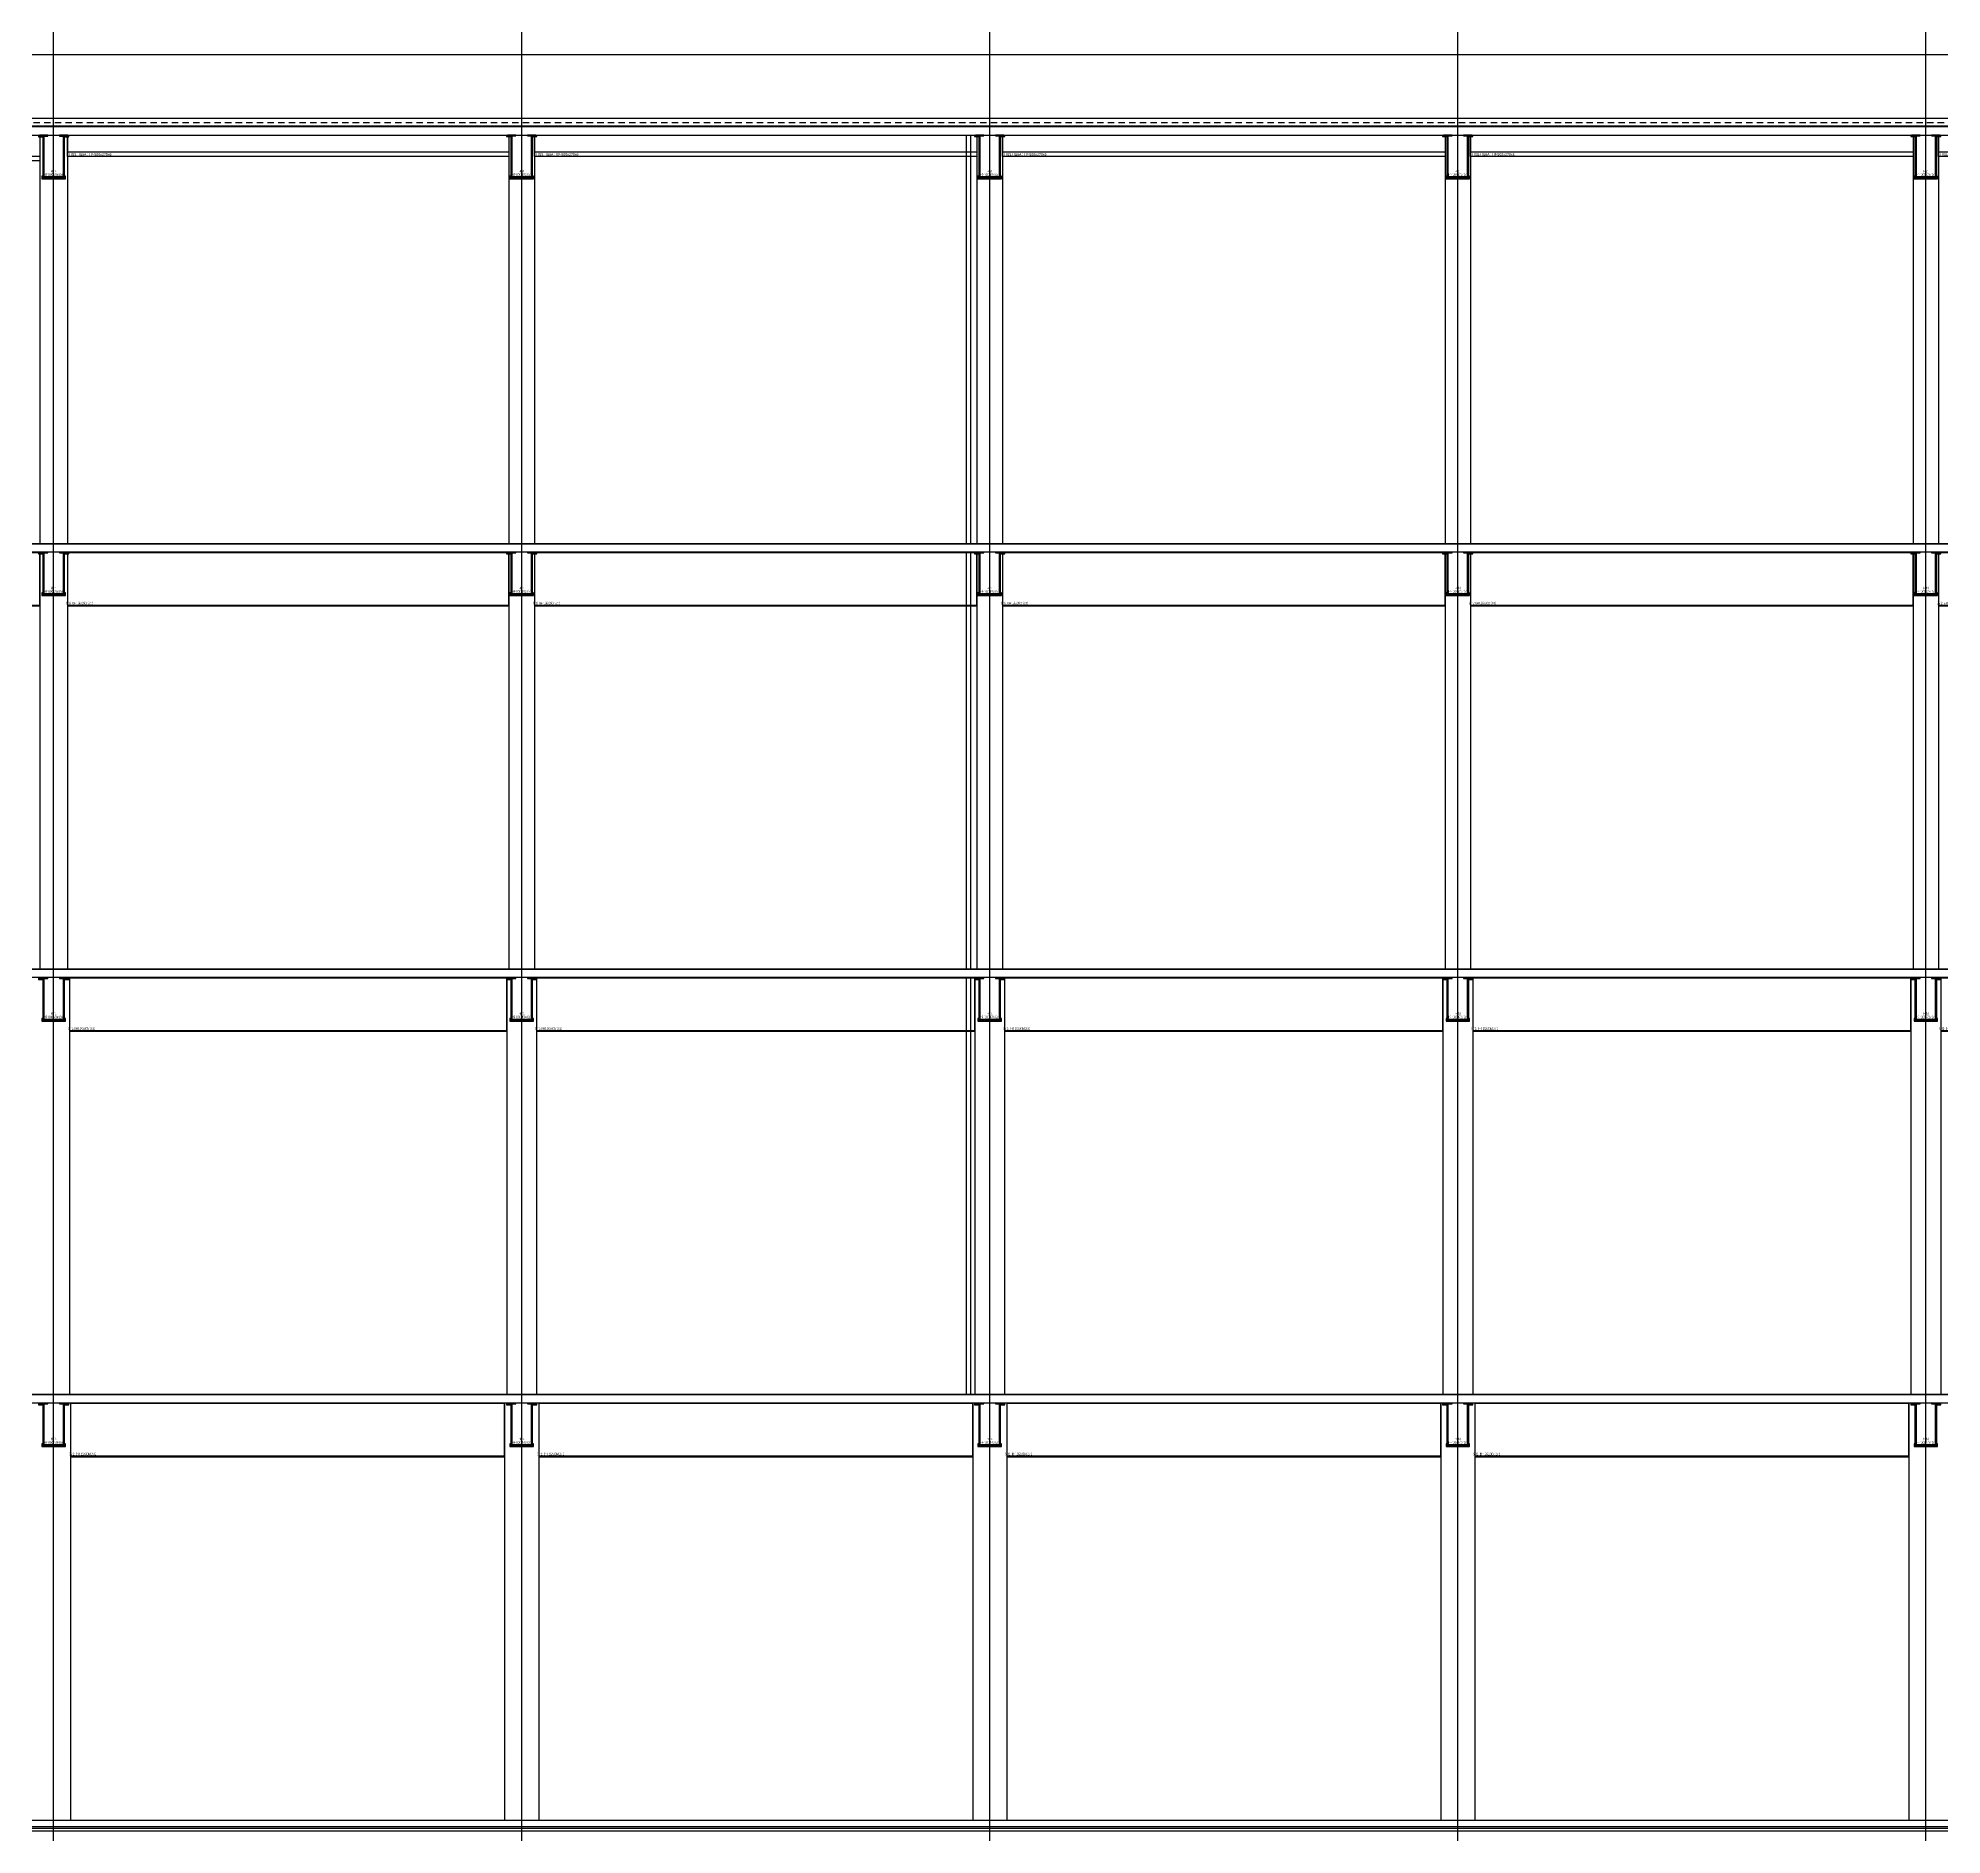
# Model space of a CAD drawing. Header units: millimetres. Extents: x 35054840 to 35483341, y -1288013 to -991013.
# Drawn here: x 35250360 to 35295104, y -1083109 to -1040875 of the extents above; entities that cross this region are included whole.
import ezdxf
from ezdxf.enums import TextEntityAlignment as Align

# ---------------------------------------------------------------- set-up
doc = ezdxf.new("R2010")
doc.units = ezdxf.units.MM
doc.header["$LTSCALE"] = 1000
doc.header["$MEASUREMENT"] = 0
doc.header["$PDSIZE"] = -10
doc.linetypes.add('HID', pattern=[2.5, 1.5, -1])
doc.linetypes.add('HIDDEN', pattern=[2, 1, -1])
doc.layers.get('0').update_dxf_attribs({"linetype": 'CONTINUOUS'})
doc.layers.get('Defpoints').update_dxf_attribs({"color": 161, "linetype": 'CONTINUOUS'})
for name, color, linetype in [('02-COL', 2, 'CONTINUOUS'), ('cen', 1, 'CONTINUOUS'), ('con', 2, 'CONTINUOUS'), ('ELE-8', 8, 'CONTINUOUS'), ('ELE5', 254, 'CONTINUOUS'), ('ELE6', 8, 'CONTINUOUS'), ('FIN(내화피복)', 8, 'CONTINUOUS'), ('FIN(아스콘)', 3, 'CONTINUOUS'), ('FIN(패널-200글라스울)', 4, 'CONTINUOUS'), ('INS', 9, 'BATTING'), ('S-SGIRDER-HF', 3, 'CONTINUOUS'), ('wire-meshes', 1, 'CONTINUOUS'), ('방수', 8, 'HIDDEN'), ('초평탄', 4, 'CONTINUOUS')]:
    doc.layers.add(name, color=color, linetype=linetype)
doc.styles.add('TE', font='malgun_0.ttf')
doc.linetypes.add('BATTING', pattern='A,0.0001,-0.1,[134,ltypeshp.shx,S=0.1,R=0,X=-0.1,Y=0],-0.2,[134,ltypeshp.shx,S=0.1,R=180,X=0.1,Y=0],-0.1', length=0.4001)

# ---------------------------------------------------------------- blocks, each defined once
blk = doc.blocks.new('sdfdfgdfgdfg')
at = {"layer": 'cen', "ltscale": 0.1}
for p, q in [((34608639, -193275), (34608639, -106382)), ((34619639, -193275), (34619639, -106382)), ((34630639, -193275), (34630639, -106382)), ((34641639, -193275), (34641639, -106382)), ((34652639, -193275), (34652639, -106382))]:
    blk.add_line(p, q, dxfattribs=at)
at = {"layer": 'cen', "ltscale": 5}
for p, q in [((34490299, -116175), (34770828, -116175)), ((34490299, -126175), (34770828, -126175)), ((34490299, -136175), (34770828, -136175)), ((34490299, -146175), (34770828, -146175)), ((34490299, -156175), (34770828, -156175))]:
    blk.add_line(p, q, dxfattribs=at)
blk = doc.blocks.new('SDKLGFMFGHKGH')
at = {"layer": 'con', "ltscale": 0.1}
for points in [[(35626376, -991989), (35626376, -991309), (35626176, -991309), (35626176, -993159), (35803276, -993159), (35803276, -991309), (35803076, -991309), (35803076, -991989)], [(35803076, -992118), (35803076, -992959), (35626376, -992959), (35626376, -992118)]]:
    blk.add_lwpolyline(points, dxfattribs=at)
at = {"layer": 'ELE-8', "ltscale": 0.1}
blk.add_line((35626416, -992939), (35803036, -992939), dxfattribs=at)
at = {"layer": 'FIN(아스콘)'}
blk.add_line((35626821, -992759), (35789476, -992759), dxfattribs=at)
at = {"layer": 'wire-meshes', "linetype": 'HID', "ltscale": 0.1}
blk.add_line((35626503, -992859), (35789476, -992859), dxfattribs=at)
at = {"layer": '방수', "ltscale": 0.1}
blk.add_line((35626410, -992949), (35803041, -992949), dxfattribs=at)
blk = doc.blocks.new('SKLFKGHJGHJ')
at = {"layer": 'con', "ltscale": 0.1}
blk.add_line((35383276, -1073009), (35206476, -1073009), dxfattribs=at)
blk.add_lwpolyline([(35383276, -1073209), (35206176, -1073209), (35206176, -1072409)], dxfattribs=at)
blk = doc.blocks.new('DFJGKNFGHGH')
at = {"layer": 'con', "ltscale": 0.1}
blk.add_lwpolyline([(35626476, -1093009), (35802976, -1093009), (35802976, -1092759)], dxfattribs=at)
blk = doc.blocks.new('*U237')
for p, q in [((-135, 0), (-335, 0)), ((-335, 0), (-335, -18)), ((-135, -18), (-135, 0)), ((335, 0), (135, 0)), ((135, 0), (135, -18)), ((335, -18), (335, 0)), ((-335, -18), (-135, -18)), ((135, -18), (335, -18))]:
    blk.add_line(p, q)
at = {"linetype": 'ByBlock'}
for points in [[(-235, -980), (-223, -980), (-223, -18), (-235, -18)], [(223, -980), (235, -980), (235, -18), (223, -18)]]:
    blk.add_lwpolyline(points, close=True, dxfattribs=at)
blk.add_lwpolyline([(-255, -1000), (255, -1000), (255, -980), (-255, -980)], close=True)
at = {"layer": 'Defpoints'}
blk.add_point((0, 0), dxfattribs=at)
blk = doc.blocks.new('HG14')
at = {"layer": 'S-SGIRDER-HF'}
blk.add_blockref('*U237', (0, 0), dxfattribs=at)
at = {"layer": 'Defpoints', "style": 'TE', "width": 0.5}
for s, p in [('BHF-1,000x470x12x18', (0, -925)), ('HG14', (0, -844))]:
    blk.add_text(s, height=60, dxfattribs=at).set_placement(p, align=Align.MIDDLE_CENTER)
blk = doc.blocks.new('*U170')
at = {"layer": 'ELE6', "ltscale": 0.1}
for p, q in [((10350, -6), (0, -6)), ((10350, -500), (0, -500))]:
    blk.add_line(p, q, dxfattribs=at)
blk.add_lwpolyline([(10350, -600), (0, -600), (0, 0), (10350, 0)], close=True, dxfattribs=at)
at = {"layer": 'Defpoints', "style": 'TE'}
blk.add_text('HG1,HG1B,HG2 : HF-600x270x6', height=60, dxfattribs=at).set_placement((638, -550), align=Align.MIDDLE_CENTER)
blk = doc.blocks.new('HG5 ELE')
at = {"layer": 'ELE6', "ltscale": 0.1}
for p, q in [((10375, -6), (0, -6)), ((10375, -400), (0, -400))]:
    blk.add_line(p, q, dxfattribs=at)
blk.add_lwpolyline([(10375, -500), (0, -500), (0, 0), (10375, 0)], close=True, dxfattribs=at)
at = {"layer": 'Defpoints', "style": 'TE'}
blk.add_text('HG5,HG6A : HF-500x270x6', height=60, dxfattribs=at).set_placement((540, -450), align=Align.MIDDLE_CENTER)
blk = doc.blocks.new('*U172')
at = {"layer": 'ELE6', "ltscale": 0.1}
for p, q in [((10400, -6), (0, -6)), ((10400, -400), (0, -400))]:
    blk.add_line(p, q, dxfattribs=at)
blk.add_lwpolyline([(10400, -500), (0, -500), (0, 0), (10400, 0)], close=True, dxfattribs=at)
at = {"layer": 'Defpoints', "style": 'TE'}
blk.add_text('HG5,HG6A : HF-500x270x6', height=60, dxfattribs=at).set_placement((540, -450), align=Align.MIDDLE_CENTER)
blk = doc.blocks.new('*U239')
for p, q in [((-135, 0), (-335, 0)), ((-335, 0), (-335, -12)), ((-135, -12), (-135, 0)), ((335, 0), (135, 0)), ((135, 0), (135, -12)), ((335, -12), (335, 0)), ((-335, -12), (-135, -12)), ((135, -12), (335, -12))]:
    blk.add_line(p, q)
at = {"linetype": 'ByBlock'}
for points in [[(-235, -980), (-223, -980), (-223, -12), (-235, -12)], [(223, -980), (235, -980), (235, -12), (223, -12)]]:
    blk.add_lwpolyline(points, close=True, dxfattribs=at)
blk.add_lwpolyline([(-255, -1000), (255, -1000), (255, -980), (-255, -980)], close=True)
at = {"layer": 'Defpoints'}
blk.add_point((0, 0), dxfattribs=at)
blk = doc.blocks.new('HG21')
at = {"layer": 'S-SGIRDER-HF'}
blk.add_blockref('*U239', (0, 0), dxfattribs=at)
at = {"layer": 'Defpoints', "style": 'TE', "width": 0.5}
for s, p in [('BHF-1,000x470x12x12', (0, -925)), ('HG21', (0, -844))]:
    blk.add_text(s, height=60, dxfattribs=at).set_placement(p, align=Align.MIDDLE_CENTER)
blk = doc.blocks.new('*U243')
at = {"layer": 'ELE6', "ltscale": 0.1}
for p, q in [((10200, -12), (0, -12)), ((10200, -1250), (0, -1250))]:
    blk.add_line(p, q, dxfattribs=at)
blk.add_lwpolyline([(0, -1262), (10200, -1262), (10200, 0), (0, 0)], close=True, dxfattribs=at)
at = {"layer": 'Defpoints', "style": 'TE', "width": 0.5}
blk.add_text('SG12 : BH-1,262x300x12x12', height=60, dxfattribs=at).set_placement((279, -1197), align=Align.MIDDLE_CENTER)
blk = doc.blocks.new('*U255')
at = {"layer": 'ELE6', "ltscale": 0.1}
for p, q in [((10350, -12), (0, -12)), ((10350, -1250), (0, -1250))]:
    blk.add_line(p, q, dxfattribs=at)
blk.add_lwpolyline([(0, -1262), (10350, -1262), (10350, 0), (0, 0)], close=True, dxfattribs=at)
at = {"layer": 'Defpoints', "style": 'TE', "width": 0.5}
blk.add_text('SG12 : BH-1,262x300x12x12', height=60, dxfattribs=at).set_placement((279, -1197), align=Align.MIDDLE_CENTER)
blk = doc.blocks.new('*U251')
at = {"layer": 'ELE6', "ltscale": 0.1}
for p, q in [((10375, -12), (0, -12)), ((10375, -1250), (0, -1250))]:
    blk.add_line(p, q, dxfattribs=at)
blk.add_lwpolyline([(0, -1262), (10375, -1262), (10375, 0), (0, 0)], close=True, dxfattribs=at)
at = {"layer": 'Defpoints', "style": 'TE', "width": 0.5}
blk.add_text('SG12 : BH-1,262x300x12x12', height=60, dxfattribs=at).set_placement((279, -1197), align=Align.MIDDLE_CENTER)
blk = doc.blocks.new('*U252')
at = {"layer": 'ELE6', "ltscale": 0.1}
for p, q in [((10275, -12), (0, -12)), ((10275, -1250), (0, -1250))]:
    blk.add_line(p, q, dxfattribs=at)
blk.add_lwpolyline([(0, -1262), (10275, -1262), (10275, 0), (0, 0)], close=True, dxfattribs=at)
at = {"layer": 'Defpoints', "style": 'TE', "width": 0.5}
blk.add_text('SG12 : BH-1,262x300x12x12', height=60, dxfattribs=at).set_placement((279, -1197), align=Align.MIDDLE_CENTER)
blk = doc.blocks.new('*U254')
at = {"layer": 'ELE6', "ltscale": 0.1}
for p, q in [((10400, -12), (0, -12)), ((10400, -1250), (0, -1250))]:
    blk.add_line(p, q, dxfattribs=at)
blk.add_lwpolyline([(0, -1262), (10400, -1262), (10400, 0), (0, 0)], close=True, dxfattribs=at)
at = {"layer": 'Defpoints', "style": 'TE', "width": 0.5}
blk.add_text('SG12 : BH-1,262x300x12x12', height=60, dxfattribs=at).set_placement((279, -1197), align=Align.MIDDLE_CENTER)
blk = doc.blocks.new('*U253')
at = {"layer": 'ELE6', "ltscale": 0.1}
for p, q in [((10300, -12), (0, -12)), ((10300, -1250), (0, -1250))]:
    blk.add_line(p, q, dxfattribs=at)
blk.add_lwpolyline([(0, -1262), (10300, -1262), (10300, 0), (0, 0)], close=True, dxfattribs=at)
at = {"layer": 'Defpoints', "style": 'TE', "width": 0.5}
blk.add_text('SG12 : BH-1,262x300x12x12', height=60, dxfattribs=at).set_placement((279, -1197), align=Align.MIDDLE_CENTER)

msp = doc.modelspace()

# ---------------------------------------------------------------- linework, layer by layer
at = {"layer": 'ELE-8', "color": 253, "ltscale": 0.1}
msp.add_lwpolyline([(35206396.8, -1041258.9), (35366575.8, -1041258.9)], dxfattribs=at)
at = {"layer": 'ELE5', "ltscale": 1000}
for points in [[(35250400.8, -1043158.9), (35250400.8, -1052758.9)], [(35251050.8, -1043158.9), (35251050.8, -1052758.9)], [(35261425.8, -1043158.9), (35261425.8, -1052758.9)], [(35262025.8, -1043158.9), (35262025.8, -1052758.9)], [(35272425.8, -1043158.9), (35272425.8, -1052758.9)], [(35273025.8, -1043158.9), (35273025.8, -1052758.9)], [(35283425.8, -1043158.9), (35283425.8, -1052758.9)], [(35284025.8, -1043158.9), (35284025.8, -1052758.9)], [(35294425.8, -1043158.9), (35294425.8, -1052758.9)], [(35295025.8, -1043158.9), (35295025.8, -1052758.9)], [(35250400.8, -1052958.9), (35250400.8, -1062758.9)], [(35251050.8, -1052958.9), (35251050.8, -1062758.9)], [(35261425.8, -1052958.9), (35261425.8, -1062758.9)], [(35262025.8, -1052958.9), (35262025.8, -1062758.9)], [(35272425.8, -1052958.9), (35272425.8, -1062758.9)], [(35273025.8, -1052958.9), (35273025.8, -1062758.9)], [(35283425.8, -1052958.9), (35283425.8, -1062758.9)], [(35284025.8, -1052958.9), (35284025.8, -1062758.9)], [(35294425.8, -1052958.9), (35294425.8, -1062758.9)], [(35295025.8, -1052958.9), (35295025.8, -1062758.9)], [(35251100.8, -1062958.9), (35251100.8, -1072758.9)], [(35261375.8, -1062958.9), (35261375.8, -1072758.9)], [(35262075.8, -1062958.9), (35262075.8, -1072758.9)], [(35272375.8, -1062958.9), (35272375.8, -1072758.9)], [(35273075.8, -1062958.9), (35273075.8, -1072758.9)], [(35283375.8, -1062958.9), (35283375.8, -1072758.9)], [(35284075.8, -1062958.9), (35284075.8, -1072758.9)], [(35294375.8, -1062958.9), (35294375.8, -1072758.9)], [(35295075.8, -1062958.9), (35295075.8, -1072758.9)], [(35251125.8, -1072958.9), (35251125.8, -1082758.9)], [(35261325.8, -1072958.9), (35261325.8, -1082758.9)], [(35262125.8, -1072958.9), (35262125.8, -1082758.9)], [(35272325.8, -1072958.9), (35272325.8, -1082758.9)], [(35273125.8, -1072958.9), (35273125.8, -1082758.9)], [(35283325.8, -1072958.9), (35283325.8, -1082758.9)], [(35284125.8, -1072958.9), (35284125.8, -1082758.9)], [(35294325.8, -1072958.9), (35294325.8, -1082758.9)]]:
    msp.add_lwpolyline(points, dxfattribs=at)
at = {"layer": 'FIN(내화피복)', "ltscale": 10000}
for points in [[(35250369.8, -1043158.9), (35250369.8, -1043197.9), (35250469.8, -1043197.9), (35250469.8, -1044117.9), (35250449.8, -1044117.9), (35250449.8, -1044179.9), (35251001.8, -1044179.9), (35251001.8, -1044117.9), (35250981.8, -1044117.9), (35250981.8, -1043197.9), (35251081.8, -1043197.9), (35251081.8, -1043158.9)], [(35261369.8, -1043158.9), (35261369.8, -1043191.9), (35261469.8, -1043191.9), (35261469.8, -1044117.9), (35261449.8, -1044117.9), (35261449.8, -1044179.9), (35262001.8, -1044179.9), (35262001.8, -1044117.9), (35261981.8, -1044117.9), (35261981.8, -1043191.9), (35262081.8, -1043191.9), (35262081.8, -1043158.9)], [(35272369.8, -1043158.9), (35272369.8, -1043191.9), (35272469.8, -1043191.9), (35272469.8, -1044117.9), (35272449.8, -1044117.9), (35272449.8, -1044179.9), (35273001.8, -1044179.9), (35273001.8, -1044117.9), (35272981.8, -1044117.9), (35272981.8, -1043191.9), (35273081.8, -1043191.9), (35273081.8, -1043158.9)], [(35283369.8, -1043158.9), (35283369.8, -1043191.9), (35283469.8, -1043191.9), (35283469.8, -1044117.9), (35283449.8, -1044117.9), (35283449.8, -1044179.9), (35284001.8, -1044179.9), (35284001.8, -1044117.9), (35283981.8, -1044117.9), (35283981.8, -1043191.9), (35284081.8, -1043191.9), (35284081.8, -1043158.9)], [(35294369.8, -1043158.9), (35294369.8, -1043191.9), (35294469.8, -1043191.9), (35294469.8, -1044117.9), (35294449.8, -1044117.9), (35294449.8, -1044179.9), (35295001.8, -1044179.9), (35295001.8, -1044117.9), (35294981.8, -1044117.9), (35294981.8, -1043191.9), (35295081.8, -1043191.9), (35295081.8, -1043158.9)], [(35250369.8, -1052958.9), (35250369.8, -1052999.9), (35250469.8, -1052999.9), (35250469.8, -1053917.9), (35250449.8, -1053917.9), (35250449.8, -1053979.9), (35251001.8, -1053979.9), (35251001.8, -1053917.9), (35250981.8, -1053917.9), (35250981.8, -1052999.9), (35251081.8, -1052999.9), (35251081.8, -1052958.9)], [(35261369.8, -1052958.9), (35261369.8, -1052999.9), (35261469.8, -1052999.9), (35261469.8, -1053917.9), (35261449.8, -1053917.9), (35261449.8, -1053979.9), (35262001.8, -1053979.9), (35262001.8, -1053917.9), (35261981.8, -1053917.9), (35261981.8, -1052999.9), (35262081.8, -1052999.9), (35262081.8, -1052958.9)], [(35272369.8, -1052958.9), (35272369.8, -1052999.9), (35272469.8, -1052999.9), (35272469.8, -1053917.9), (35272449.8, -1053917.9), (35272449.8, -1053979.9), (35273001.8, -1053979.9), (35273001.8, -1053917.9), (35272981.8, -1053917.9), (35272981.8, -1052999.9), (35273081.8, -1052999.9), (35273081.8, -1052958.9)], [(35283369.8, -1052958.9), (35283369.8, -1052999.9), (35283469.8, -1052999.9), (35283469.8, -1053917.9), (35283449.8, -1053917.9), (35283449.8, -1053979.9), (35284001.8, -1053979.9), (35284001.8, -1053917.9), (35283981.8, -1053917.9), (35283981.8, -1052999.9), (35284081.8, -1052999.9), (35284081.8, -1052958.9)], [(35294369.8, -1052958.9), (35294369.8, -1052999.9), (35294469.8, -1052999.9), (35294469.8, -1053917.9), (35294449.8, -1053917.9), (35294449.8, -1053979.9), (35295001.8, -1053979.9), (35295001.8, -1053917.9), (35294981.8, -1053917.9), (35294981.8, -1052999.9), (35295081.8, -1052999.9), (35295081.8, -1052958.9)], [(35250369.8, -1062958.9), (35250369.8, -1062999.9), (35250469.8, -1062999.9), (35250469.8, -1063917.9), (35250449.8, -1063917.9), (35250449.8, -1063979.9), (35251001.8, -1063979.9), (35251001.8, -1063917.9), (35250981.8, -1063917.9), (35250981.8, -1062999.9), (35251081.8, -1062999.9), (35251081.8, -1062958.9)], [(35261369.8, -1062958.9), (35261369.8, -1062999.9), (35261469.8, -1062999.9), (35261469.8, -1063917.9), (35261449.8, -1063917.9), (35261449.8, -1063979.9), (35262001.8, -1063979.9), (35262001.8, -1063917.9), (35261981.8, -1063917.9), (35261981.8, -1062999.9), (35262081.8, -1062999.9), (35262081.8, -1062958.9)], [(35272369.8, -1062958.9), (35272369.8, -1062999.9), (35272469.8, -1062999.9), (35272469.8, -1063917.9), (35272449.8, -1063917.9), (35272449.8, -1063979.9), (35273001.8, -1063979.9), (35273001.8, -1063917.9), (35272981.8, -1063917.9), (35272981.8, -1062999.9), (35273081.8, -1062999.9), (35273081.8, -1062958.9)], [(35283369.8, -1062958.9), (35283369.8, -1062999.9), (35283469.8, -1062999.9), (35283469.8, -1063917.9), (35283449.8, -1063917.9), (35283449.8, -1063979.9), (35284001.8, -1063979.9), (35284001.8, -1063917.9), (35283981.8, -1063917.9), (35283981.8, -1062999.9), (35284081.8, -1062999.9), (35284081.8, -1062958.9)], [(35294369.8, -1062958.9), (35294369.8, -1062999.9), (35294469.8, -1062999.9), (35294469.8, -1063917.9), (35294449.8, -1063917.9), (35294449.8, -1063979.9), (35295001.8, -1063979.9), (35295001.8, -1063917.9), (35294981.8, -1063917.9), (35294981.8, -1062999.9), (35295081.8, -1062999.9), (35295081.8, -1062958.9)], [(35250369.8, -1072958.9), (35250369.8, -1072999.9), (35250469.8, -1072999.9), (35250469.8, -1073917.9), (35250449.8, -1073917.9), (35250449.8, -1073979.9), (35251001.8, -1073979.9), (35251001.8, -1073917.9), (35250981.8, -1073917.9), (35250981.8, -1072999.9), (35251081.8, -1072999.9), (35251081.8, -1072958.9)], [(35261369.8, -1072958.9), (35261369.8, -1072999.9), (35261469.8, -1072999.9), (35261469.8, -1073917.9), (35261449.8, -1073917.9), (35261449.8, -1073979.9), (35262001.8, -1073979.9), (35262001.8, -1073917.9), (35261981.8, -1073917.9), (35261981.8, -1072999.9), (35262081.8, -1072999.9), (35262081.8, -1072958.9)], [(35272369.8, -1072958.9), (35272369.8, -1072999.9), (35272469.8, -1072999.9), (35272469.8, -1073917.9), (35272449.8, -1073917.9), (35272449.8, -1073979.9), (35273001.8, -1073979.9), (35273001.8, -1073917.9), (35272981.8, -1073917.9), (35272981.8, -1072999.9), (35273081.8, -1072999.9), (35273081.8, -1072958.9)], [(35283369.8, -1072958.9), (35283369.8, -1072999.9), (35283469.8, -1072999.9), (35283469.8, -1073917.9), (35283449.8, -1073917.9), (35283449.8, -1073979.9), (35284001.8, -1073979.9), (35284001.8, -1073917.9), (35283981.8, -1073917.9), (35283981.8, -1072999.9), (35284081.8, -1072999.9), (35284081.8, -1072958.9)], [(35294369.8, -1072958.9), (35294369.8, -1072999.9), (35294469.8, -1072999.9), (35294469.8, -1073917.9), (35294449.8, -1073917.9), (35294449.8, -1073979.9), (35295001.8, -1073979.9), (35295001.8, -1073917.9), (35294981.8, -1073917.9), (35294981.8, -1072999.9), (35295081.8, -1072999.9), (35295081.8, -1072958.9)]]:
    msp.add_lwpolyline(points, dxfattribs=at)
at = {"layer": 'FIN(패널-200글라스울)', "ltscale": 0.1}
for p, q in [((35272175.8, -1043158.9), (35272175.8, -1052758.9)), ((35272275.8, -1043158.9), (35272275.8, -1052758.9)), ((35272175.8, -1052958.9), (35272175.8, -1062758.9)), ((35272275.8, -1052958.9), (35272275.8, -1062758.9)), ((35272175.8, -1062958.9), (35272175.8, -1072758.9)), ((35272275.8, -1062958.9), (35272275.8, -1072758.9))]:
    msp.add_line(p, q, dxfattribs=at)
at = {"layer": 'INS', "ltscale": 0.12}
msp.add_lwpolyline([(35382975.8, -1082958.9), (35206475.8, -1082958.9)], dxfattribs=at)
at = {"layer": '초평탄', "ltscale": 0.1}
for points in [[(35206475.8, -1082758.9), (35382975.8, -1082758.9)], [(35206475.8, -1082908.9), (35382975.8, -1082908.9)]]:
    msp.add_lwpolyline(points, dxfattribs=at)

# ---------------------------------------------------------------- block references
for name, p in [('sdfdfgdfgdfg', (642087, -926584.2)), ('SDKLGFMFGHKGH', (-420000, -50000)), ('SKLFKGHJGHJ', (0, 20250)), ('SKLFKGHJGHJ', (0, 10250)), ('SKLFKGHJGHJ', (0, 250)), ('DFJGKNFGHGH', (-420000, 10000))]:
    msp.add_blockref(name, p)
at = {"layer": '02-COL'}
for p in [(35261725.8, -1043158.9), (35272725.8, -1043158.9), (35283725.8, -1043158.9), (35294725.8, -1043158.9)]:
    msp.add_blockref('HG21', p, dxfattribs=at)
at = {"layer": 'ELE6'}
for name, p in [('*U170', (35240050.8, -1043158.9)), ('HG5 ELE', (35251050.8, -1043158.9)), ('*U172', (35262025.8, -1043158.9)), ('*U172', (35273025.8, -1043158.9)), ('*U172', (35284025.8, -1043158.9)), ('*U172', (35295025.8, -1043158.9)), ('*U255', (35240050.8, -1052958.9)), ('*U251', (35251050.8, -1052958.9)), ('*U254', (35262025.8, -1052958.9)), ('*U254', (35273025.8, -1052958.9)), ('*U254', (35284025.8, -1052958.9)), ('*U254', (35295025.8, -1052958.9)), ('*U252', (35251100.8, -1062958.9)), ('*U253', (35262075.8, -1062958.9)), ('*U253', (35273075.8, -1062958.9)), ('*U253', (35284075.8, -1062958.9)), ('*U253', (35295075.8, -1062958.9)), ('*U243', (35251125.8, -1072958.9)), ('*U243', (35262125.8, -1072958.9)), ('*U243', (35273125.8, -1072958.9)), ('*U243', (35284125.8, -1072958.9))]:
    msp.add_blockref(name, p, dxfattribs=at)
at = {"layer": 'S-SGIRDER-HF'}
for p in [(35250725.8, -1043158.9), (35250725.8, -1052958.9), (35261725.8, -1052958.9), (35272725.8, -1052958.9), (35283725.8, -1052958.9), (35294725.8, -1052958.9), (35250725.8, -1062958.9), (35261725.8, -1062958.9), (35272725.8, -1062958.9), (35283725.8, -1062958.9), (35294725.8, -1062958.9), (35250725.8, -1072958.9), (35261725.8, -1072958.9), (35272725.8, -1072958.9), (35283725.8, -1072958.9), (35294725.8, -1072958.9)]:
    msp.add_blockref('HG14', p, dxfattribs=at)

doc.saveas('drawing.dxf')
